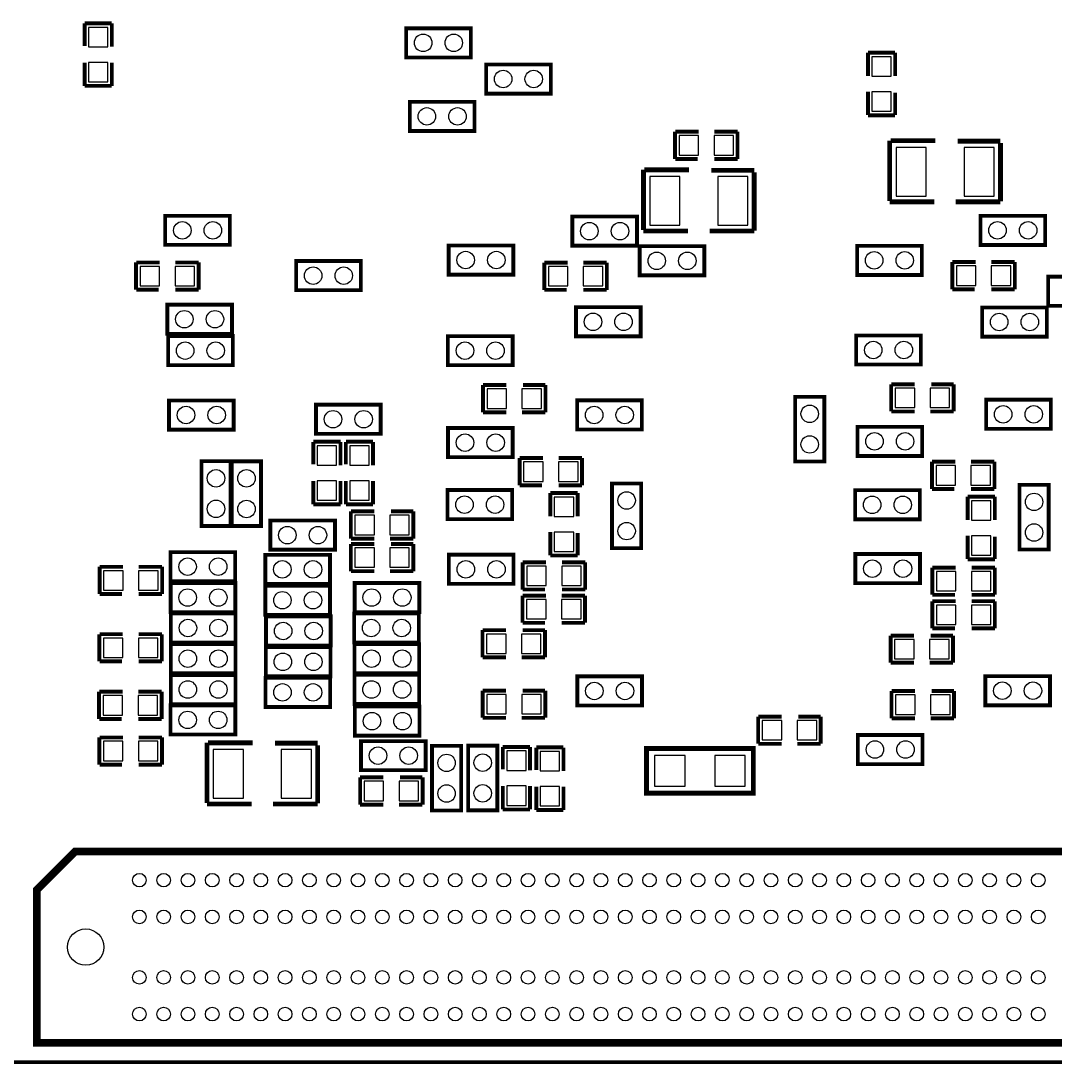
# Model space of a CAD drawing. Extents: x -9.4 to 80, y -0.1 to 86.6.
# Drawn here: x 18.17 to 45.21, y -0.05 to 27.22 of the extents above; entities that cross this region are included whole.
import ezdxf

# ---------------------------------------------------------------- set-up
doc = ezdxf.new("R2010")
doc.units = 0
for name, color, linetype in [('BG_OUTLINE', 254, 'CONTINUOUS'), ('PG_SILKSCREEN_BOTTOM', 122, 'CONTINUOUS'), ('PIN_BOTTOM', 5, 'CONTINUOUS')]:
    doc.layers.add(name, color=color, linetype=linetype)

msp = doc.modelspace()

# ---------------------------------------------------------------- linework, layer by layer
at = {"layer": 'BG_OUTLINE', "const_width": 0.1}
msp.add_lwpolyline([(0, 0), (79.999992, 0), (79.999992, 79.999992), (0, 79.999992), (0, 0)], dxfattribs=at)
at = {"layer": 'PG_SILKSCREEN_BOTTOM'}
for points, const_width in [([(20.546822, 27.151152), (19.835622, 27.151152)], 0.1016), ([(19.835622, 27.146758), (19.835622, 26.562558)], 0.1016), ([(20.546822, 26.537158), (20.546822, 27.146758)], 0.1016), ([(28.240253, 26.259917), (28.240253, 27.021917), (29.930877, 27.021917), (29.930877, 26.259917), (28.240253, 26.259917)], 0.100076), ([(19.835622, 25.516764), (19.835622, 26.126364)], 0.1016), ([(20.546822, 25.516764), (20.546822, 26.126364)], 0.1016), ([(40.311984, 26.382015), (41.023184, 26.382015)], 0.1016), ([(40.311984, 26.382015), (40.311984, 25.772415)], 0.1016), ([(41.023184, 26.382015), (41.023184, 25.772415)], 0.1016), ([(30.330673, 25.314021), (30.330673, 26.076021), (32.021297, 26.076021), (32.021297, 25.314021), (30.330673, 25.314021)], 0.100076), ([(20.546822, 25.516764), (19.835622, 25.516764)], 0.1016), ([(40.311984, 25.361621), (40.311984, 24.752021)], 0.1016), ([(41.023184, 24.752021), (41.023184, 25.336221)], 0.1016), ([(28.338043, 24.337137), (28.338043, 25.099137), (30.028667, 25.099137), (30.028667, 24.337137), (28.338043, 24.337137)], 0.100076), ([(40.311984, 24.747601), (41.023184, 24.747601)], 0.1016), ([(35.269373, 24.318341), (35.269373, 23.607141)], 0.1016), ([(35.883367, 24.318341), (35.273767, 24.318341)], 0.1016), ([(36.903762, 24.318341), (36.294162, 24.318341)], 0.1016), ([(36.903762, 24.318341), (36.903762, 23.607141)], 0.1016), ([(40.881579, 24.083645), (40.881579, 22.508845)], 0.127), ([(42.075379, 24.083645), (40.906979, 24.083645)], 0.127), ([(42.659579, 24.070945), (43.777179, 24.070945)], 0.127), ([(43.777179, 24.020145), (43.777179, 22.496145)], 0.127), ([(35.273767, 23.607141), (35.857967, 23.607141)], 0.1016), ([(36.903762, 23.607141), (36.294162, 23.607141)], 0.1016), ([(34.444254, 23.322966), (34.444254, 21.748166)], 0.127), ([(35.638054, 23.322966), (34.469654, 23.322966)], 0.127), ([(36.222254, 23.310266), (37.339854, 23.310266)], 0.127), ([(37.339854, 23.259466), (37.339854, 21.735466)], 0.127), ([(40.881579, 22.483445), (42.049979, 22.483445)], 0.127), ([(43.777179, 22.483445), (42.608779, 22.483445)], 0.127), ([(21.943797, 21.359825), (21.943797, 22.121825), (23.634421, 22.121825), (23.634421, 21.359825), (21.943797, 21.359825)], 0.100076), ([(32.584212, 21.338972), (32.584212, 22.100972), (34.274836, 22.100972), (34.274836, 21.338972), (32.584212, 21.338972)], 0.100076), ([(43.253431, 21.358987), (43.253431, 22.120987), (44.944055, 22.120987), (44.944055, 21.358987), (43.253431, 21.358987)], 0.100076), ([(34.444254, 21.722766), (35.612654, 21.722766)], 0.127), ([(37.339854, 21.722766), (36.171454, 21.722766)], 0.127), ([(31.042889, 21.344941), (31.042889, 20.582941), (29.352265, 20.582941), (29.352265, 21.344941), (31.042889, 21.344941)], 0.100076), ([(34.346617, 20.564043), (34.346617, 21.326043), (36.037241, 21.326043), (36.037241, 20.564043), (34.346617, 20.564043)], 0.100076), ([(41.719525, 21.337067), (41.719525, 20.575067), (40.028901, 20.575067), (40.028901, 21.337067), (41.719525, 21.337067)], 0.100076), ([(21.181568, 20.901584), (21.181568, 20.190384)], 0.1016), ([(21.795562, 20.901584), (21.185962, 20.901584)], 0.1016), ([(22.815982, 20.901584), (22.206382, 20.901584)], 0.1016), ([(22.815982, 20.901584), (22.815982, 20.190384)], 0.1016), ([(27.055242, 20.937296), (27.055242, 20.175296), (25.364618, 20.175296), (25.364618, 20.937296), (27.055242, 20.937296)], 0.100076), ([(31.851803, 20.895945), (31.851803, 20.184745)], 0.1016), ([(32.465797, 20.895945), (31.856197, 20.895945)], 0.1016), ([(33.486192, 20.895945), (32.876592, 20.895945)], 0.1016), ([(33.486192, 20.895945), (33.486192, 20.184745)], 0.1016), ([(42.516755, 20.912963), (42.516755, 20.201763)], 0.1016), ([(43.130749, 20.912963), (42.521149, 20.912963)], 0.1016), ([(44.151144, 20.912963), (43.541544, 20.912963)], 0.1016), ([(44.151144, 20.912963), (44.151144, 20.201763)], 0.1016), ([(45.024827, 19.766407), (45.024827, 20.528407), (46.715451, 20.528407), (46.715451, 19.766407), (45.024827, 19.766407)], 0.100076), ([(21.185962, 20.190384), (21.770162, 20.190384)], 0.1016), ([(22.815982, 20.190384), (22.206382, 20.190384)], 0.1016), ([(31.856197, 20.184745), (32.440397, 20.184745)], 0.1016), ([(33.486192, 20.184745), (32.876592, 20.184745)], 0.1016), ([(42.521149, 20.201763), (43.105349, 20.201763)], 0.1016), ([(44.151144, 20.201763), (43.541544, 20.201763)], 0.1016), ([(21.997137, 19.036233), (21.997137, 19.798233), (23.687761, 19.798233), (23.687761, 19.036233), (21.997137, 19.036233)], 0.100076), ([(32.678853, 18.969685), (32.678853, 19.731685), (34.369477, 19.731685), (34.369477, 18.969685), (32.678853, 18.969685)], 0.100076), ([(43.297831, 18.963843), (43.297831, 19.725843), (44.988455, 19.725843), (44.988455, 18.963843), (43.297831, 18.963843)], 0.100076), ([(22.018219, 18.216829), (22.018219, 18.978829), (23.708843, 18.978829), (23.708843, 18.216829), (22.018219, 18.216829)], 0.100076), ([(31.023331, 18.977153), (31.023331, 18.215153), (29.332707, 18.215153), (29.332707, 18.977153), (31.023331, 18.977153)], 0.100076), ([(41.696411, 18.994425), (41.696411, 18.232425), (40.005787, 18.232425), (40.005787, 18.994425), (41.696411, 18.994425)], 0.100076), ([(30.24853, 17.697196), (30.85813, 17.697196)], 0.1016), ([(30.24853, 16.985996), (30.24853, 17.697196)], 0.1016), ([(31.878524, 17.697196), (31.294324, 17.697196)], 0.1016), ([(31.882918, 16.985996), (31.882918, 17.697196)], 0.1016), ([(40.919832, 17.718278), (41.529432, 17.718278)], 0.1016), ([(40.919832, 17.007078), (40.919832, 17.718278)], 0.1016), ([(42.549826, 17.718278), (41.965626, 17.718278)], 0.1016), ([(42.55422, 17.007078), (42.55422, 17.718278)], 0.1016), ([(22.042196, 16.532784), (22.042196, 17.294784), (23.73282, 17.294784), (23.73282, 16.532784), (22.042196, 16.532784)], 0.100076), ([(25.884353, 16.422827), (25.884353, 17.184827), (27.574977, 17.184827), (27.574977, 16.422827), (25.884353, 16.422827)], 0.100076), ([(32.709587, 16.534587), (32.709587, 17.296587), (34.400211, 17.296587), (34.400211, 16.534587), (32.709587, 16.534587)], 0.100076), ([(38.409829, 17.391151), (39.171829, 17.391151), (39.171829, 15.700527), (38.409829, 15.700527), (38.409829, 17.391151)], 0.100076), ([(43.400955, 16.552621), (43.400955, 17.314621), (45.091579, 17.314621), (45.091579, 16.552621), (43.400955, 16.552621)], 0.100076), ([(30.24853, 16.985996), (30.85813, 16.985996)], 0.1016), ([(31.268924, 16.985996), (31.878524, 16.985996)], 0.1016), ([(40.919832, 17.007078), (41.529432, 17.007078)], 0.1016), ([(41.940226, 17.007078), (42.549826, 17.007078)], 0.1016), ([(41.728669, 16.607079), (41.728669, 15.845079), (40.038045, 15.845079), (40.038045, 16.607079), (41.728669, 16.607079)], 0.100076), ([(31.025008, 16.57383), (31.025008, 15.81183), (29.334384, 15.81183), (29.334384, 16.57383), (31.025008, 16.57383)], 0.100076), ([(26.525347, 16.21597), (25.814147, 16.21597)], 0.1016), ([(25.814147, 16.211575), (25.814147, 15.627375)], 0.1016), ([(26.525347, 15.601975), (26.525347, 16.211575)], 0.1016), ([(27.377085, 16.215995), (26.665885, 16.215995)], 0.1016), ([(26.665885, 16.211575), (26.665885, 15.627375)], 0.1016), ([(27.377085, 15.601975), (27.377085, 16.211575)], 0.1016), ([(31.205881, 15.789021), (31.205881, 15.077821)], 0.1016), ([(31.819875, 15.789021), (31.210275, 15.789021)], 0.1016), ([(32.84027, 15.789021), (32.23067, 15.789021)], 0.1016), ([(32.84027, 15.789021), (32.84027, 15.077821)], 0.1016), ([(23.652277, 14.015695), (22.890277, 14.015695), (22.890277, 15.706319), (23.652277, 15.706319), (23.652277, 14.015695)], 0.100076), ([(24.448567, 14.012901), (23.686567, 14.012901), (23.686567, 15.703525), (24.448567, 15.703525), (24.448567, 14.012901)], 0.100076), ([(41.985641, 15.692247), (41.985641, 14.981047)], 0.1016), ([(42.599635, 15.692247), (41.990035, 15.692247)], 0.1016), ([(43.62003, 15.692247), (43.01043, 15.692247)], 0.1016), ([(43.62003, 15.692247), (43.62003, 14.981047)], 0.1016), ([(25.814147, 14.581581), (25.814147, 15.191181)], 0.1016), ([(26.525347, 14.581581), (26.525347, 15.191181)], 0.1016), ([(26.665885, 14.581581), (26.665885, 15.191181)], 0.1016), ([(27.377085, 14.581581), (27.377085, 15.191181)], 0.1016), ([(31.011139, 14.953031), (31.011139, 14.191031), (29.320515, 14.191031), (29.320515, 14.953031), (31.011139, 14.953031)], 0.100076), ([(31.210275, 15.077821), (31.794475, 15.077821)], 0.1016), ([(32.84027, 15.077821), (32.23067, 15.077821)], 0.1016), ([(34.384539, 13.435559), (33.622539, 13.435559), (33.622539, 15.126183), (34.384539, 15.126183), (34.384539, 13.435559)], 0.100076), ([(41.667201, 14.949221), (41.667201, 14.187221), (39.976577, 14.187221), (39.976577, 14.949221), (41.667201, 14.949221)], 0.100076), ([(41.990035, 14.981047), (42.574235, 14.981047)], 0.1016), ([(43.62003, 14.981047), (43.01043, 14.981047)], 0.1016), ([(45.036105, 13.398017), (44.274105, 13.398017), (44.274105, 15.088641), (45.036105, 15.088641), (45.036105, 13.398017)], 0.100076), ([(32.011671, 14.876323), (32.722871, 14.876323)], 0.1016), ([(32.011671, 14.876323), (32.011671, 14.266723)], 0.1016), ([(32.722871, 14.876323), (32.722871, 14.266723)], 0.1016), ([(42.919269, 14.778711), (43.630469, 14.778711)], 0.1016), ([(42.919269, 14.778711), (42.919269, 14.169111)], 0.1016), ([(43.630469, 14.778711), (43.630469, 14.169111)], 0.1016), ([(26.525347, 14.581581), (25.814147, 14.581581)], 0.1016), ([(27.377085, 14.581581), (26.665885, 14.581581)], 0.1016), ([(24.689562, 13.393928), (24.689562, 14.155928), (26.380186, 14.155928), (26.380186, 13.393928), (24.689562, 13.393928)], 0.100076), ([(26.795755, 14.395069), (27.405355, 14.395069)], 0.1016), ([(26.795755, 13.683869), (26.795755, 14.395069)], 0.1016), ([(28.42575, 14.395069), (27.84155, 14.395069)], 0.1016), ([(28.430144, 13.683869), (28.430144, 14.395069)], 0.1016), ([(32.011671, 13.855929), (32.011671, 13.246329)], 0.1016), ([(26.795755, 13.683869), (27.405355, 13.683869)], 0.1016), ([(27.81615, 13.683869), (28.42575, 13.683869)], 0.1016), ([(32.722871, 13.246329), (32.722871, 13.830529)], 0.1016), ([(42.919269, 13.758316), (42.919269, 13.148716)], 0.1016), ([(43.630469, 13.148716), (43.630469, 13.732916)], 0.1016), ([(23.773384, 13.331698), (23.773384, 12.569698), (22.08276, 12.569698), (22.08276, 13.331698), (23.773384, 13.331698)], 0.100076), ([(26.795755, 13.543915), (27.405355, 13.543915)], 0.1016), ([(26.795755, 12.832715), (26.795755, 13.543915)], 0.1016), ([(28.42575, 13.543915), (27.84155, 13.543915)], 0.1016), ([(28.430144, 12.832715), (28.430144, 13.543915)], 0.1016), ([(24.559514, 12.49934), (24.559514, 13.26134), (26.250138, 13.26134), (26.250138, 12.49934), (24.559514, 12.49934)], 0.100076), ([(31.046344, 13.262686), (31.046344, 12.500686), (29.35572, 12.500686), (29.35572, 13.262686), (31.046344, 13.262686)], 0.100076), ([(31.286272, 13.065379), (31.286272, 12.354179)], 0.1016), ([(31.900266, 13.065379), (31.290666, 13.065379)], 0.1016), ([(32.011671, 13.241934), (32.722871, 13.241934)], 0.1016), ([(32.920661, 13.065379), (32.311061, 13.065379)], 0.1016), ([(32.920661, 13.065379), (32.920661, 12.354179)], 0.1016), ([(41.673196, 13.280212), (41.673196, 12.518212), (39.982572, 12.518212), (39.982572, 13.280212), (41.673196, 13.280212)], 0.100076), ([(42.919269, 13.144322), (43.630469, 13.144322)], 0.1016), ([(20.228154, 12.946659), (20.228154, 12.235459)], 0.1016), ([(20.842148, 12.946659), (20.232548, 12.946659)], 0.1016), ([(21.862567, 12.946659), (21.252967, 12.946634)], 0.1016), ([(21.862567, 12.946659), (21.862567, 12.235459)], 0.1016), ([(26.795755, 12.832715), (27.405355, 12.832715)], 0.1016), ([(27.81615, 12.832715), (28.42575, 12.832715)], 0.1016), ([(41.994912, 12.926695), (41.994912, 12.215495)], 0.1016), ([(42.608906, 12.926695), (41.999306, 12.926695)], 0.1016), ([(43.629301, 12.926695), (43.019701, 12.926695)], 0.1016), ([(43.629301, 12.926695), (43.629301, 12.215495)], 0.1016), ([(23.775162, 12.524232), (23.775162, 11.762232), (22.084538, 11.762232), (22.084538, 12.524232), (23.775162, 12.524232)], 0.100076), ([(28.584906, 12.524232), (28.584906, 11.762232), (26.894282, 11.762232), (26.894282, 12.524232), (28.584906, 12.524232)], 0.100076), ([(20.232548, 12.235459), (20.816748, 12.235459)], 0.1016), ([(21.862567, 12.235459), (21.252967, 12.235434)], 0.1016), ([(24.561546, 11.692636), (24.561546, 12.454636), (26.25217, 12.454636), (26.25217, 11.692636), (24.561546, 11.692636)], 0.100076), ([(31.290666, 12.354179), (31.874866, 12.354179)], 0.1016), ([(32.920661, 12.354179), (32.311061, 12.354179)], 0.1016), ([(31.283859, 12.194413), (31.283859, 11.483213)], 0.1016), ([(31.897853, 12.194413), (31.288253, 12.194413)], 0.1016), ([(32.918248, 12.194413), (32.308648, 12.194413)], 0.1016), ([(32.918248, 12.194413), (32.918248, 11.483213)], 0.1016), ([(41.994912, 12.048363), (41.994912, 11.337163)], 0.1016), ([(41.999306, 12.215495), (42.583506, 12.215495)], 0.1016), ([(42.608906, 12.048363), (41.999306, 12.048363)], 0.1016), ([(43.629301, 12.215495), (43.019701, 12.215495)], 0.1016), ([(43.629301, 12.048363), (43.019701, 12.048363)], 0.1016), ([(43.629301, 12.048363), (43.629301, 11.337163)], 0.1016), ([(23.782528, 11.729466), (23.782528, 10.967466), (22.091904, 10.967466), (22.091904, 11.729466), (23.782528, 11.729466)], 0.100076), ([(28.570682, 11.729212), (28.570682, 10.967212), (26.880058, 10.967212), (26.880058, 11.729212), (28.570682, 11.729212)], 0.100076), ([(24.579326, 10.889742), (24.579326, 11.651742), (26.26995, 11.651742), (26.26995, 10.889742), (24.579326, 10.889742)], 0.100076), ([(31.288253, 11.483213), (31.872453, 11.483213)], 0.1016), ([(32.918248, 11.483213), (32.308648, 11.483213)], 0.1016), ([(20.221194, 11.186846), (20.221194, 10.475646)], 0.1016), ([(20.835188, 11.186846), (20.225588, 11.186846)], 0.1016), ([(21.855608, 11.186846), (21.246008, 11.186846)], 0.1016), ([(21.855608, 11.186846), (21.855608, 10.475646)], 0.1016), ([(30.237608, 11.29157), (30.847208, 11.29157)], 0.1016), ([(30.237608, 10.58037), (30.237608, 11.29157)], 0.1016), ([(31.867602, 11.29157), (31.283402, 11.29157)], 0.1016), ([(31.871996, 10.58037), (31.871996, 11.29157)], 0.1016), ([(40.90383, 11.1506), (41.51343, 11.1506)], 0.1016), ([(40.90383, 10.4394), (40.90383, 11.1506)], 0.1016), ([(42.533824, 11.1506), (41.949624, 11.1506)], 0.1016), ([(41.999306, 11.337163), (42.583506, 11.337163)], 0.1016), ([(42.538218, 10.4394), (42.538218, 11.1506)], 0.1016), ([(43.629301, 11.337163), (43.019701, 11.337163)], 0.1016), ([(23.781004, 10.92708), (23.781004, 10.16508), (22.09038, 10.16508), (22.09038, 10.92708), (23.781004, 10.92708)], 0.100076), ([(28.582366, 10.926572), (28.582366, 10.164572), (26.891742, 10.164572), (26.891742, 10.926572), (28.582366, 10.926572)], 0.100076), ([(24.57196, 10.0838), (24.57196, 10.8458), (26.262584, 10.8458), (26.262584, 10.0838), (24.57196, 10.0838)], 0.100076), ([(20.225588, 10.475646), (20.809788, 10.475646)], 0.1016), ([(21.855608, 10.475646), (21.246008, 10.475646)], 0.1016), ([(30.237608, 10.58037), (30.847208, 10.58037)], 0.1016), ([(31.258002, 10.58037), (31.867602, 10.58037)], 0.1016), ([(40.90383, 10.4394), (41.51343, 10.4394)], 0.1016), ([(41.924224, 10.4394), (42.533824, 10.4394)], 0.1016), ([(23.779226, 10.120884), (23.779226, 9.358884), (22.088602, 9.358884), (22.088602, 10.120884), (23.779226, 10.120884)], 0.100076), ([(24.562562, 9.284208), (24.562562, 10.046208), (26.253186, 10.046208), (26.253186, 9.284208), (24.562562, 9.284208)], 0.100076), ([(28.580588, 10.122662), (28.580588, 9.360662), (26.889964, 9.360662), (26.889964, 10.122662), (28.580588, 10.122662)], 0.100076), ([(32.71553, 9.322486), (32.71553, 10.084486), (34.406154, 10.084486), (34.406154, 9.322486), (32.71553, 9.322486)], 0.100076), ([(43.379415, 9.329039), (43.379415, 10.091039), (45.070039, 10.091039), (45.070039, 9.329039), (43.379415, 9.329039)], 0.100076), ([(20.213066, 9.681642), (20.213066, 8.970442)], 0.1016), ([(20.82706, 9.681642), (20.21746, 9.681642)], 0.1016), ([(21.84748, 9.681642), (21.23788, 9.681642)], 0.1016), ([(21.84748, 9.681642), (21.84748, 8.970442)], 0.1016), ([(30.242408, 9.712579), (30.852008, 9.712579)], 0.1016), ([(30.242408, 9.001379), (30.242408, 9.712579)], 0.1016), ([(31.872403, 9.712579), (31.288203, 9.712579)], 0.1016), ([(31.876797, 9.001379), (31.876797, 9.712579)], 0.1016), ([(40.928874, 9.701098), (41.538474, 9.701098)], 0.1016), ([(40.928874, 8.989898), (40.928874, 9.701098)], 0.1016), ([(42.558894, 9.701098), (41.974694, 9.701098)], 0.1016), ([(42.563288, 8.989898), (42.563288, 9.701098)], 0.1016), ([(23.773892, 9.327134), (23.773892, 8.565134), (22.083268, 8.565134), (22.083268, 9.327134), (23.773892, 9.327134)], 0.100076), ([(28.592272, 9.29513), (28.592272, 8.53313), (26.901648, 8.53313), (26.901648, 9.29513), (28.592272, 9.29513)], 0.100076), ([(20.21746, 8.970442), (20.80166, 8.970442)], 0.1016), ([(21.84748, 8.970442), (21.23788, 8.970442)], 0.1016), ([(30.242408, 9.001379), (30.852008, 9.001379)], 0.1016), ([(31.262803, 9.001379), (31.872403, 9.001379)], 0.1016), ([(37.443867, 9.033408), (38.053467, 9.033408)], 0.1016), ([(37.443867, 8.322208), (37.443867, 9.033408)], 0.1016), ([(39.073861, 9.033408), (38.489661, 9.033408)], 0.1016), ([(39.078281, 8.322208), (39.078281, 9.033408)], 0.1016), ([(40.928874, 8.989898), (41.538474, 8.989898)], 0.1016), ([(41.949294, 8.989898), (42.558894, 8.989898)], 0.1016), ([(20.22348, 8.487842), (20.22348, 7.776642)], 0.1016), ([(20.837474, 8.487842), (20.227874, 8.487842)], 0.1016), ([(21.857894, 8.487842), (21.248294, 8.487842)], 0.1016), ([(21.857894, 8.487842), (21.857894, 7.776642)], 0.1016), ([(41.739744, 8.552764), (41.739744, 7.790764), (40.04912, 7.790764), (40.04912, 8.552764), (41.739744, 8.552764)], 0.100076), ([(23.033761, 8.349107), (23.033761, 6.774307)], 0.127), ([(24.227561, 8.349107), (23.059161, 8.349107)], 0.127), ([(24.811761, 8.336407), (25.929361, 8.336407)], 0.127), ([(25.929361, 8.285607), (25.929361, 6.761607)], 0.127), ([(28.751276, 8.392668), (28.751276, 7.630668), (27.060652, 7.630668), (27.060652, 8.392668), (28.751276, 8.392668)], 0.100076), ([(28.916884, 8.267446), (29.678884, 8.267446), (29.678884, 6.576822), (28.916884, 6.576822), (28.916884, 8.267446)], 0.100076), ([(29.861764, 8.273796), (30.623764, 8.273796), (30.623764, 6.583172), (29.861764, 6.583172), (29.861764, 8.273796)], 0.100076), ([(31.47916, 8.23976), (30.76796, 8.23976)], 0.1016), ([(30.76796, 8.235366), (30.76796, 7.651166)], 0.1016), ([(31.47916, 7.625766), (31.47916, 8.235366)], 0.1016), ([(32.354139, 8.226857), (31.642939, 8.226857)], 0.1016), ([(31.642939, 8.222463), (31.642939, 7.638263)], 0.1016), ([(32.354139, 7.612863), (32.354139, 8.222463)], 0.1016), ([(34.521546, 7.031609), (37.315546, 7.031609), (37.315546, 8.200009), (34.521546, 8.200009), (34.521546, 7.031609)], 0.127), ([(37.443867, 8.322208), (38.053467, 8.322208)], 0.1016), ([(38.464261, 8.322208), (39.073861, 8.322208)], 0.1016), ([(20.227874, 7.776642), (20.812074, 7.776642)], 0.1016), ([(21.857894, 7.776642), (21.248294, 7.776642)], 0.1016), ([(27.03769, 7.442835), (27.64729, 7.442835)], 0.1016), ([(27.03769, 6.731635), (27.03769, 7.442835)], 0.1016), ([(28.667685, 7.442835), (28.083485, 7.442835)], 0.1016), ([(28.672079, 6.731635), (28.672079, 7.442835)], 0.1016), ([(30.76796, 6.605346), (30.76796, 7.214946)], 0.1016), ([(31.47916, 6.605346), (31.47916, 7.214946)], 0.1016), ([(31.642939, 6.592468), (31.642939, 7.202068)], 0.1016), ([(32.354139, 6.592468), (32.354139, 7.202068)], 0.1016), ([(23.033761, 6.748907), (24.202161, 6.748907)], 0.127), ([(25.929361, 6.748907), (24.760961, 6.748907)], 0.127), ([(27.03769, 6.731635), (27.64729, 6.731635)], 0.1016), ([(28.058085, 6.731635), (28.667685, 6.731635)], 0.1016), ([(31.47916, 6.605346), (30.76796, 6.605346)], 0.1016), ([(32.354139, 6.592468), (31.642939, 6.592468)], 0.1016), ([(18.589955, 0.508), (61.409961, 0.508), (61.409961, 4.507992), (60.409963, 5.50799), (19.589953, 5.50799), (18.589955, 4.507992), (18.589955, 0.508)], 0.2)]:
    msp.add_lwpolyline(points, dxfattribs=dict(at, const_width=const_width))
at = {"layer": 'PIN_BOTTOM'}
for points in [[(19.937222, 26.537158), (20.445222, 26.537158), (20.445222, 27.045158), (19.937222, 27.045158)], [(40.921584, 26.276021), (40.413584, 26.276021), (40.413584, 25.768021), (40.921584, 25.768021)], [(19.937222, 25.622758), (20.445222, 25.622758), (20.445222, 26.130758), (19.937222, 26.130758)], [(40.921584, 25.361621), (40.413584, 25.361621), (40.413584, 24.853621), (40.921584, 24.853621)], [(35.883367, 23.708741), (35.883367, 24.216741), (35.375367, 24.216741), (35.375367, 23.708741)], [(36.797767, 23.708741), (36.797767, 24.216741), (36.289767, 24.216741), (36.289767, 23.708741)], [(41.834079, 22.635845), (41.834079, 23.905845), (41.046679, 23.905845), (41.046679, 22.635845)], [(43.612079, 22.635845), (43.612079, 23.905845), (42.824679, 23.905845), (42.824679, 22.635845)], [(35.396754, 21.875166), (35.396754, 23.145166), (34.609354, 23.145166), (34.609354, 21.875166)], [(37.174754, 21.875166), (37.174754, 23.145166), (36.387354, 23.145166), (36.387354, 21.875166)], [(21.795562, 20.291984), (21.795562, 20.799984), (21.287562, 20.799984), (21.287562, 20.291984)], [(22.709962, 20.291984), (22.709962, 20.799984), (22.201962, 20.799984), (22.201962, 20.291984)], [(32.465797, 20.286345), (32.465797, 20.794345), (31.957797, 20.794345), (31.957797, 20.286345)], [(33.380197, 20.286345), (33.380197, 20.794345), (32.872197, 20.794345), (32.872197, 20.286345)], [(43.130749, 20.303363), (43.130749, 20.811363), (42.622749, 20.811363), (42.622749, 20.303363)], [(44.045149, 20.303363), (44.045149, 20.811363), (43.537149, 20.811363), (43.537149, 20.303363)], [(30.354524, 17.595596), (30.354524, 17.087596), (30.862524, 17.087596), (30.862524, 17.595596)], [(31.268924, 17.595596), (31.268924, 17.087596), (31.776924, 17.087596), (31.776924, 17.595596)], [(41.025826, 17.616678), (41.025826, 17.108678), (41.533826, 17.108678), (41.533826, 17.616678)], [(41.940226, 17.616678), (41.940226, 17.108678), (42.448226, 17.108678), (42.448226, 17.616678)], [(25.915747, 15.601975), (26.423747, 15.601975), (26.423747, 16.109975), (25.915747, 16.109975)], [(26.767485, 15.601975), (27.275485, 15.601975), (27.275485, 16.109975), (26.767485, 16.109975)], [(31.819875, 15.179421), (31.819875, 15.687421), (31.311875, 15.687421), (31.311875, 15.179421)], [(32.734275, 15.179421), (32.734275, 15.687421), (32.226275, 15.687421), (32.226275, 15.179421)], [(42.599635, 15.082647), (42.599635, 15.590647), (42.091635, 15.590647), (42.091635, 15.082647)], [(43.514035, 15.082647), (43.514035, 15.590647), (43.006035, 15.590647), (43.006035, 15.082647)], [(25.915747, 14.687575), (26.423747, 14.687575), (26.423747, 15.195575), (25.915747, 15.195575)], [(26.767485, 14.687575), (27.275485, 14.687575), (27.275485, 15.195575), (26.767485, 15.195575)], [(32.621271, 14.770329), (32.113271, 14.770329), (32.113271, 14.262329), (32.621271, 14.262329)], [(43.528869, 14.672716), (43.020869, 14.672716), (43.020869, 14.164716), (43.528869, 14.164716)], [(26.90175, 14.293469), (26.90175, 13.785469), (27.40975, 13.785469), (27.40975, 14.293469)], [(27.81615, 14.293469), (27.81615, 13.785469), (28.32415, 13.785469), (28.32415, 14.293469)], [(32.621271, 13.855929), (32.113271, 13.855929), (32.113271, 13.347929), (32.621271, 13.347929)], [(43.528869, 13.758316), (43.020869, 13.758316), (43.020869, 13.250316), (43.528869, 13.250316)], [(26.90175, 13.442315), (26.90175, 12.934315), (27.40975, 12.934315), (27.40975, 13.442315)], [(27.81615, 13.442315), (27.81615, 12.934315), (28.32415, 12.934315), (28.32415, 13.442315)], [(20.842148, 12.337059), (20.842148, 12.845059), (20.334148, 12.845059), (20.334148, 12.337059)], [(21.756548, 12.337059), (21.756548, 12.845059), (21.248548, 12.845059), (21.248548, 12.337059)], [(31.900266, 12.455779), (31.900266, 12.963779), (31.392266, 12.963779), (31.392266, 12.455779)], [(32.814666, 12.455779), (32.814666, 12.963779), (32.306666, 12.963779), (32.306666, 12.455779)], [(42.608906, 12.317095), (42.608906, 12.825095), (42.100906, 12.825095), (42.100906, 12.317095)], [(43.523306, 12.317095), (43.523306, 12.825095), (43.015306, 12.825095), (43.015306, 12.317095)], [(31.897853, 11.584813), (31.897853, 12.092813), (31.389853, 12.092813), (31.389853, 11.584813)], [(32.812253, 11.584813), (32.812253, 12.092813), (32.304253, 12.092813), (32.304253, 11.584813)], [(42.608906, 11.438763), (42.608906, 11.946763), (42.100906, 11.946763), (42.100906, 11.438763)], [(43.523306, 11.438763), (43.523306, 11.946763), (43.015306, 11.946763), (43.015306, 11.438763)], [(30.343602, 11.18997), (30.343602, 10.68197), (30.851602, 10.68197), (30.851602, 11.18997)], [(31.258002, 11.18997), (31.258002, 10.68197), (31.766002, 10.68197), (31.766002, 11.18997)], [(20.835188, 10.577246), (20.835188, 11.085246), (20.327188, 11.085246), (20.327188, 10.577246)], [(21.749588, 10.577246), (21.749588, 11.085246), (21.241588, 11.085246), (21.241588, 10.577246)], [(41.009824, 11.049), (41.009824, 10.541), (41.517824, 10.541), (41.517824, 11.049)], [(41.924224, 11.049), (41.924224, 10.541), (42.432224, 10.541), (42.432224, 11.049)], [(20.82706, 9.072042), (20.82706, 9.580042), (20.31906, 9.580042), (20.31906, 9.072042)], [(21.74146, 9.072042), (21.74146, 9.580042), (21.23346, 9.580042), (21.23346, 9.072042)], [(30.348403, 9.610979), (30.348403, 9.102979), (30.856403, 9.102979), (30.856403, 9.610979)], [(31.262803, 9.610979), (31.262803, 9.102979), (31.770803, 9.102979), (31.770803, 9.610979)], [(41.034894, 9.599498), (41.034894, 9.091498), (41.542894, 9.091498), (41.542894, 9.599498)], [(41.949294, 9.599498), (41.949294, 9.091498), (42.457294, 9.091498), (42.457294, 9.599498)], [(37.549861, 8.931808), (37.549861, 8.423808), (38.057861, 8.423808), (38.057861, 8.931808)], [(38.464261, 8.931808), (38.464261, 8.423808), (38.972261, 8.423808), (38.972261, 8.931808)], [(20.837474, 7.878242), (20.837474, 8.386242), (20.329474, 8.386242), (20.329474, 7.878242)], [(21.751874, 7.878242), (21.751874, 8.386242), (21.243874, 8.386242), (21.243874, 7.878242)], [(23.986261, 6.901307), (23.986261, 8.171307), (23.198861, 8.171307), (23.198861, 6.901307)], [(25.764261, 6.901307), (25.764261, 8.171307), (24.976861, 8.171307), (24.976861, 6.901307)], [(30.86956, 7.625766), (31.37756, 7.625766), (31.37756, 8.133766), (30.86956, 8.133766)], [(31.744539, 7.612863), (32.252539, 7.612863), (32.252539, 8.120863), (31.744539, 8.120863)], [(35.531196, 7.215759), (35.531196, 8.015859), (34.731096, 8.015859), (34.731096, 7.215759)], [(37.105996, 7.215759), (37.105996, 8.015859), (36.305896, 8.015859), (36.305896, 7.215759)], [(27.143685, 7.341235), (27.143685, 6.833235), (27.651685, 6.833235), (27.651685, 7.341235)], [(28.058085, 7.341235), (28.058085, 6.833235), (28.566085, 6.833235), (28.566085, 7.341235)], [(30.86956, 6.711366), (31.37756, 6.711366), (31.37756, 7.219366), (30.86956, 7.219366)], [(31.744539, 6.698463), (32.252539, 6.698463), (32.252539, 7.206463), (31.744539, 7.206463)]]:
    msp.add_lwpolyline(points, close=True, dxfattribs=at)
for centre, radius in [((28.685515, 26.640917), 0.2286), ((29.485615, 26.640917), 0.2286), ((30.775935, 25.695021), 0.2286), ((31.576035, 25.695021), 0.2286), ((28.783305, 24.718137), 0.2286), ((29.583405, 24.718137), 0.2286), ((22.389059, 21.740825), 0.2286), ((23.189159, 21.740825), 0.2286), ((33.029474, 21.719972), 0.2286), ((33.829574, 21.719972), 0.2286), ((43.698693, 21.739987), 0.2286), ((44.498793, 21.739987), 0.2286), ((29.797527, 20.963941), 0.2286), ((30.597627, 20.963941), 0.2286), ((34.791879, 20.945043), 0.2286), ((35.591979, 20.945043), 0.2286), ((40.474163, 20.956067), 0.2286), ((41.274263, 20.956067), 0.2286), ((25.80988, 20.556296), 0.2286), ((26.60998, 20.556296), 0.2286), ((22.442399, 19.417233), 0.2286), ((23.242499, 19.417233), 0.2286), ((33.124115, 19.350685), 0.2286), ((33.924215, 19.350685), 0.2286), ((43.743093, 19.344843), 0.2286), ((44.543193, 19.344843), 0.2286), ((22.463481, 18.597829), 0.2286), ((23.263581, 18.597829), 0.2286), ((29.777969, 18.596153), 0.2286), ((30.578069, 18.596153), 0.2286), ((40.451049, 18.613425), 0.2286), ((41.251149, 18.613425), 0.2286), ((22.487458, 16.913784), 0.2286), ((23.287558, 16.913784), 0.2286), ((26.329615, 16.803827), 0.2286), ((27.129715, 16.803827), 0.2286), ((33.154849, 16.915587), 0.2286), ((33.954949, 16.915587), 0.2286), ((38.790829, 16.945889), 0.2286), ((43.846217, 16.933621), 0.2286), ((44.646317, 16.933621), 0.2286), ((29.779646, 16.19283), 0.2286), ((30.579746, 16.19283), 0.2286), ((38.790829, 16.145789), 0.2286), ((40.483307, 16.226079), 0.2286), ((41.283407, 16.226079), 0.2286), ((23.271277, 15.261057), 0.2286), ((24.067567, 15.258263), 0.2286), ((29.765777, 14.572031), 0.2286), ((30.565877, 14.572031), 0.2286), ((34.003539, 14.680921), 0.2286), ((40.421839, 14.568221), 0.2286), ((41.221939, 14.568221), 0.2286), ((44.655105, 14.643379), 0.2286), ((23.271277, 14.460957), 0.2286), ((24.067567, 14.458163), 0.2286), ((25.134824, 13.774928), 0.2286), ((25.934924, 13.774928), 0.2286), ((34.003539, 13.880821), 0.2286), ((44.655105, 13.843279), 0.2286), ((22.528022, 12.950698), 0.2286), ((23.328122, 12.950698), 0.2286), ((25.004776, 12.88034), 0.2286), ((25.804876, 12.88034), 0.2286), ((29.800982, 12.881686), 0.2286), ((30.601082, 12.881686), 0.2286), ((40.427834, 12.899212), 0.2286), ((41.227934, 12.899212), 0.2286), ((22.5298, 12.143232), 0.2286), ((23.3299, 12.143232), 0.2286), ((25.006808, 12.073636), 0.2286), ((25.806908, 12.073636), 0.2286), ((27.339544, 12.143232), 0.2286), ((28.139644, 12.143232), 0.2286), ((22.537166, 11.348466), 0.2286), ((23.337266, 11.348466), 0.2286), ((25.024588, 11.270742), 0.2286), ((25.824688, 11.270742), 0.2286), ((27.32532, 11.348212), 0.2286), ((28.12542, 11.348212), 0.2286), ((22.535642, 10.54608), 0.2286), ((23.335742, 10.54608), 0.2286), ((25.017222, 10.4648), 0.2286), ((25.817322, 10.4648), 0.2286), ((27.337004, 10.545572), 0.2286), ((28.137104, 10.545572), 0.2286), ((22.533864, 9.739884), 0.2286), ((23.333964, 9.739884), 0.2286), ((25.007824, 9.665208), 0.2286), ((25.807924, 9.665208), 0.2286), ((27.335226, 9.741662), 0.2286), ((28.135326, 9.741662), 0.2286), ((33.160792, 9.703486), 0.2286), ((33.960892, 9.703486), 0.2286), ((43.824677, 9.710039), 0.2286), ((44.624777, 9.710039), 0.2286), ((22.52853, 8.946134), 0.2286), ((23.32863, 8.946134), 0.2286), ((27.34691, 8.91413), 0.2286), ((28.14701, 8.91413), 0.2286), ((27.505914, 8.011668), 0.2286), ((28.306014, 8.011668), 0.2286), ((40.494382, 8.171764), 0.2286), ((41.294482, 8.171764), 0.2286), ((29.297884, 7.822184), 0.2286), ((30.242764, 7.828534), 0.2286), ((29.297884, 7.022084), 0.2286), ((30.242764, 7.028434), 0.2286), ((21.267471, 4.758004), 0.178003), ((21.902471, 4.758004), 0.178003), ((22.537471, 4.758004), 0.178003), ((23.172471, 4.758004), 0.178003), ((23.807471, 4.758004), 0.178003), ((24.442471, 4.758004), 0.178003), ((25.077471, 4.758004), 0.178003), ((25.712471, 4.758004), 0.178003), ((26.347471, 4.758004), 0.178003), ((26.982471, 4.758004), 0.178003), ((27.617471, 4.758004), 0.178003), ((28.252471, 4.758004), 0.178003), ((28.887471, 4.758004), 0.178003), ((29.522471, 4.758004), 0.178003), ((30.157471, 4.758004), 0.178003), ((30.792471, 4.758004), 0.178003), ((31.427471, 4.758004), 0.178003), ((32.062471, 4.758004), 0.178003), ((32.697471, 4.758004), 0.178003), ((33.332471, 4.758004), 0.178003), ((33.967471, 4.758004), 0.178003), ((34.602471, 4.758004), 0.178003), ((35.237471, 4.758004), 0.178003), ((35.872471, 4.758004), 0.178003), ((36.507471, 4.758004), 0.178003), ((37.142471, 4.758004), 0.178003), ((37.777471, 4.758004), 0.178003), ((38.412471, 4.758004), 0.178003), ((39.047471, 4.758004), 0.178003), ((39.682471, 4.758004), 0.178003), ((40.317471, 4.758004), 0.178003), ((40.952471, 4.758004), 0.178003), ((41.587471, 4.758004), 0.178003), ((42.222471, 4.758004), 0.178003), ((42.857471, 4.758004), 0.178003), ((43.492471, 4.758004), 0.178003), ((44.127471, 4.758004), 0.178003), ((44.762471, 4.758004), 0.178003), ((21.267471, 3.797986), 0.178003), ((21.902471, 3.797986), 0.178003), ((22.537471, 3.797986), 0.178003), ((23.172471, 3.797986), 0.178003), ((23.807471, 3.797986), 0.178003), ((24.442471, 3.797986), 0.178003), ((25.077471, 3.797986), 0.178003), ((25.712471, 3.797986), 0.178003), ((26.347471, 3.797986), 0.178003), ((26.982471, 3.797986), 0.178003), ((27.617471, 3.797986), 0.178003), ((28.252471, 3.797986), 0.178003), ((28.887471, 3.797986), 0.178003), ((29.522471, 3.797986), 0.178003), ((30.157471, 3.797986), 0.178003), ((30.792471, 3.797986), 0.178003), ((31.427471, 3.797986), 0.178003), ((32.062471, 3.797986), 0.178003), ((32.697471, 3.797986), 0.178003), ((33.332471, 3.797986), 0.178003), ((33.967471, 3.797986), 0.178003), ((34.602471, 3.797986), 0.178003), ((35.237471, 3.797986), 0.178003), ((35.872471, 3.797986), 0.178003), ((36.507471, 3.797986), 0.178003), ((37.142471, 3.797986), 0.178003), ((37.777471, 3.797986), 0.178003), ((38.412471, 3.797986), 0.178003), ((39.047471, 3.797986), 0.178003), ((39.682471, 3.797986), 0.178003), ((40.317471, 3.797986), 0.178003), ((40.952471, 3.797986), 0.178003), ((41.587471, 3.797986), 0.178003), ((42.222471, 3.797986), 0.178003), ((42.857471, 3.797986), 0.178003), ((43.492471, 3.797986), 0.178003), ((44.127471, 3.797986), 0.178003), ((44.762471, 3.797986), 0.178003), ((19.864959, 3.007995), 0.475056), ((21.267471, 2.218004), 0.178003), ((21.902471, 2.218004), 0.178003), ((22.537471, 2.218004), 0.178003), ((23.172471, 2.218004), 0.178003), ((23.807471, 2.218004), 0.178003), ((24.442471, 2.218004), 0.178003), ((25.077471, 2.218004), 0.178003), ((25.712471, 2.218004), 0.178003), ((26.347471, 2.218004), 0.178003), ((26.982471, 2.218004), 0.178003), ((27.617471, 2.218004), 0.178003), ((28.252471, 2.218004), 0.178003), ((28.887471, 2.218004), 0.178003), ((29.522471, 2.218004), 0.178003), ((30.157471, 2.218004), 0.178003), ((30.792471, 2.218004), 0.178003), ((31.427471, 2.218004), 0.178003), ((32.062471, 2.218004), 0.178003), ((32.697471, 2.218004), 0.178003), ((33.332471, 2.218004), 0.178003), ((33.967471, 2.218004), 0.178003), ((34.602471, 2.218004), 0.178003), ((35.237471, 2.218004), 0.178003), ((35.872471, 2.218004), 0.178003), ((36.507471, 2.218004), 0.178003), ((37.142471, 2.218004), 0.178003), ((37.777471, 2.218004), 0.178003), ((38.412471, 2.218004), 0.178003), ((39.047471, 2.218004), 0.178003), ((39.682471, 2.218004), 0.178003), ((40.317471, 2.218004), 0.178003), ((40.952471, 2.218004), 0.178003), ((41.587471, 2.218004), 0.178003), ((42.222471, 2.218004), 0.178003), ((42.857471, 2.218004), 0.178003), ((43.492471, 2.218004), 0.178003), ((44.127471, 2.218004), 0.178003), ((44.762471, 2.218004), 0.178003), ((21.267471, 1.257986), 0.178003), ((21.902471, 1.257986), 0.178003), ((22.537471, 1.257986), 0.178003), ((23.172471, 1.257986), 0.178003), ((23.807471, 1.257986), 0.178003), ((24.442471, 1.257986), 0.178003), ((25.077471, 1.257986), 0.178003), ((25.712471, 1.257986), 0.178003), ((26.347471, 1.257986), 0.178003), ((26.982471, 1.257986), 0.178003), ((27.617471, 1.257986), 0.178003), ((28.252471, 1.257986), 0.178003), ((28.887471, 1.257986), 0.178003), ((29.522471, 1.257986), 0.178003), ((30.157471, 1.257986), 0.178003), ((30.792471, 1.257986), 0.178003), ((31.427471, 1.257986), 0.178003), ((32.062471, 1.257986), 0.178003), ((32.697471, 1.257986), 0.178003), ((33.332471, 1.257986), 0.178003), ((33.967471, 1.257986), 0.178003), ((34.602471, 1.257986), 0.178003), ((35.237471, 1.257986), 0.178003), ((35.872471, 1.257986), 0.178003), ((36.507471, 1.257986), 0.178003), ((37.142471, 1.257986), 0.178003), ((37.777471, 1.257986), 0.178003), ((38.412471, 1.257986), 0.178003), ((39.047471, 1.257986), 0.178003), ((39.682471, 1.257986), 0.178003), ((40.317471, 1.257986), 0.178003), ((40.952471, 1.257986), 0.178003), ((41.587471, 1.257986), 0.178003), ((42.222471, 1.257986), 0.178003), ((42.857471, 1.257986), 0.178003), ((43.492471, 1.257986), 0.178003), ((44.127471, 1.257986), 0.178003), ((44.762471, 1.257986), 0.178003)]:
    msp.add_circle(centre, radius, dxfattribs=at)

doc.saveas('drawing.dxf')
